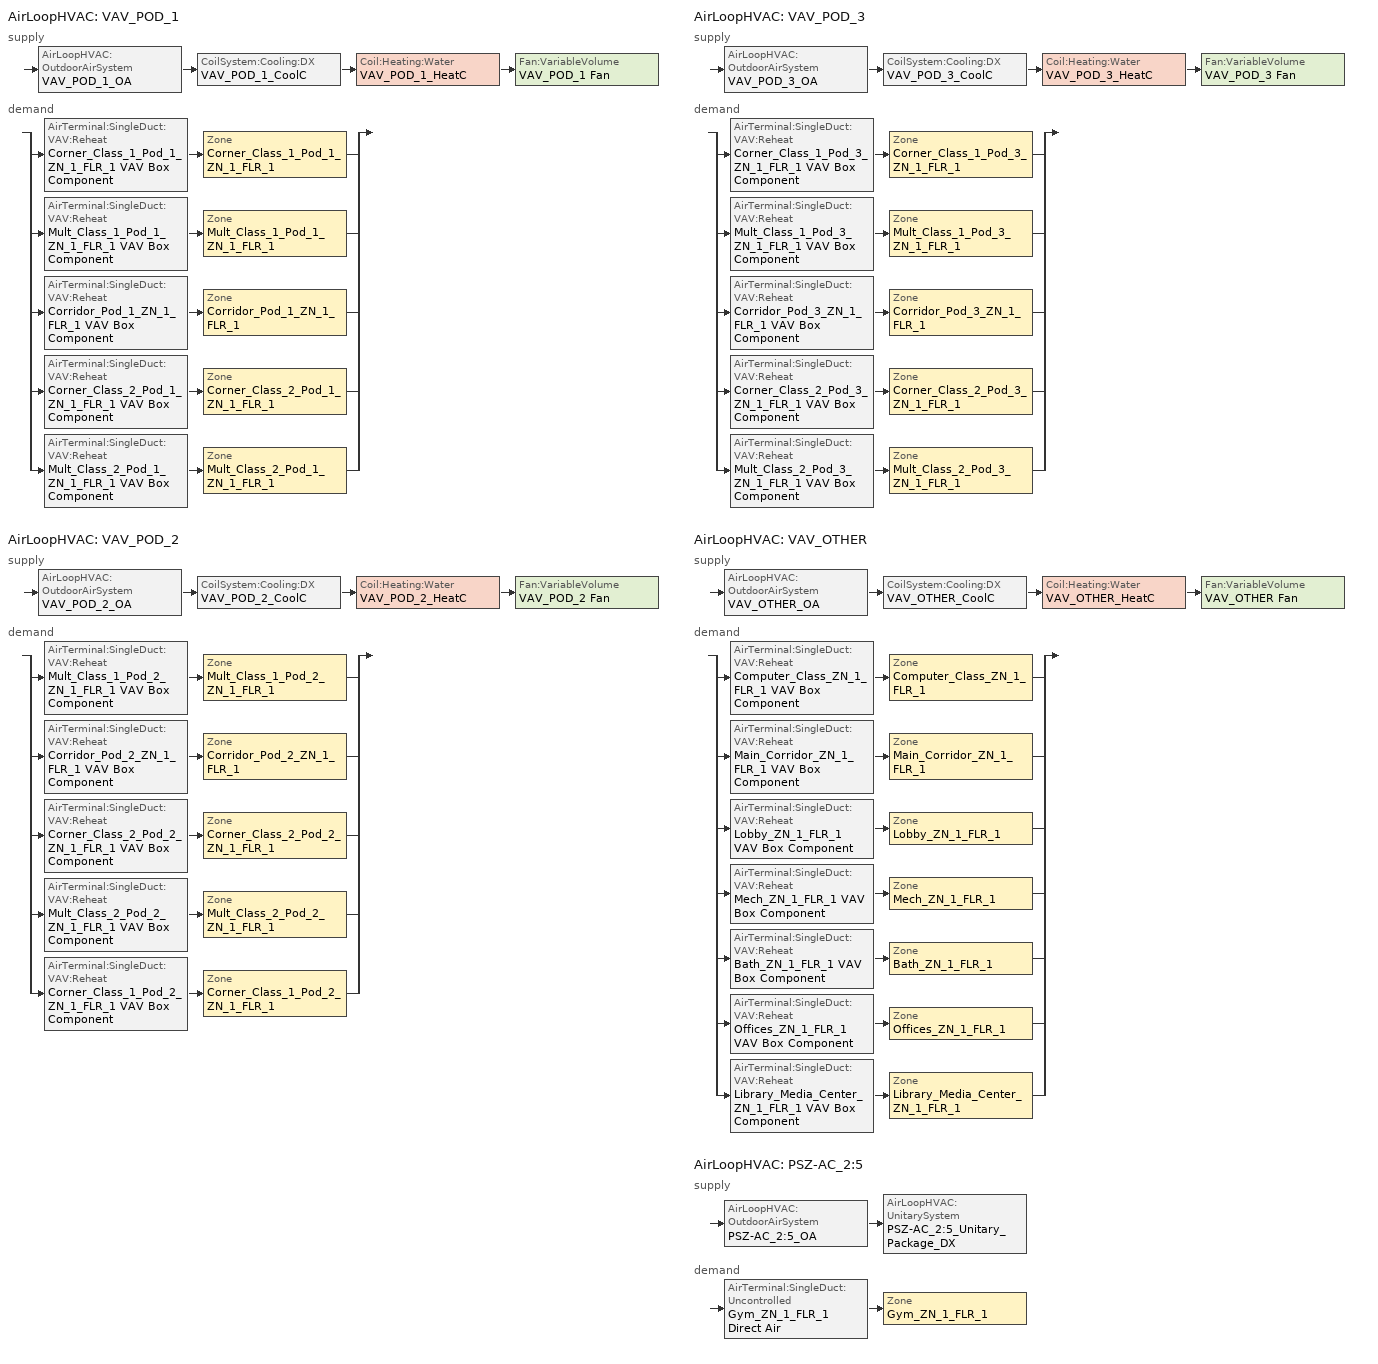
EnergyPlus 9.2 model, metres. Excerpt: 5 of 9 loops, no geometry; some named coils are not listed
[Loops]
AirLoopHVAC 'VAV_POD_1'
 supply: AirLoopHVAC:OutdoorAirSystem 'VAV_POD_1_OA' > CoilSystem:Cooling:DX 'VAV_POD_1_CoolC' > Coil:Heating:Water 'VAV_POD_1_HeatC' > Fan:VariableVolume 'VAV_POD_1 Fan'
 demand: split
  | AirTerminal:SingleDuct:VAV:Reheat 'Corner_Class_1_Pod_1_ZN_1_FLR_1 VAV Box Component' > Zone 'Corner_Class_1_Pod_1_ZN_1_FLR_1'
  | AirTerminal:SingleDuct:VAV:Reheat 'Mult_Class_1_Pod_1_ZN_1_FLR_1 VAV Box Component' > Zone 'Mult_Class_1_Pod_1_ZN_1_FLR_1'
  | AirTerminal:SingleDuct:VAV:Reheat 'Corridor_Pod_1_ZN_1_FLR_1 VAV Box Component' > Zone 'Corridor_Pod_1_ZN_1_FLR_1'
  | AirTerminal:SingleDuct:VAV:Reheat 'Corner_Class_2_Pod_1_ZN_1_FLR_1 VAV Box Component' > Zone 'Corner_Class_2_Pod_1_ZN_1_FLR_1'
  | AirTerminal:SingleDuct:VAV:Reheat 'Mult_Class_2_Pod_1_ZN_1_FLR_1 VAV Box Component' > Zone 'Mult_Class_2_Pod_1_ZN_1_FLR_1'
AirLoopHVAC 'VAV_POD_2'
 supply: AirLoopHVAC:OutdoorAirSystem 'VAV_POD_2_OA' > CoilSystem:Cooling:DX 'VAV_POD_2_CoolC' > Coil:Heating:Water 'VAV_POD_2_HeatC' > Fan:VariableVolume 'VAV_POD_2 Fan'
 demand: split
  | AirTerminal:SingleDuct:VAV:Reheat 'Mult_Class_1_Pod_2_ZN_1_FLR_1 VAV Box Component' > Zone 'Mult_Class_1_Pod_2_ZN_1_FLR_1'
  | AirTerminal:SingleDuct:VAV:Reheat 'Corridor_Pod_2_ZN_1_FLR_1 VAV Box Component' > Zone 'Corridor_Pod_2_ZN_1_FLR_1'
  | AirTerminal:SingleDuct:VAV:Reheat 'Corner_Class_2_Pod_2_ZN_1_FLR_1 VAV Box Component' > Zone 'Corner_Class_2_Pod_2_ZN_1_FLR_1'
  | AirTerminal:SingleDuct:VAV:Reheat 'Mult_Class_2_Pod_2_ZN_1_FLR_1 VAV Box Component' > Zone 'Mult_Class_2_Pod_2_ZN_1_FLR_1'
  | AirTerminal:SingleDuct:VAV:Reheat 'Corner_Class_1_Pod_2_ZN_1_FLR_1 VAV Box Component' > Zone 'Corner_Class_1_Pod_2_ZN_1_FLR_1'
AirLoopHVAC 'VAV_POD_3'
 supply: AirLoopHVAC:OutdoorAirSystem 'VAV_POD_3_OA' > CoilSystem:Cooling:DX 'VAV_POD_3_CoolC' > Coil:Heating:Water 'VAV_POD_3_HeatC' > Fan:VariableVolume 'VAV_POD_3 Fan'
 demand: split
  | AirTerminal:SingleDuct:VAV:Reheat 'Corner_Class_1_Pod_3_ZN_1_FLR_1 VAV Box Component' > Zone 'Corner_Class_1_Pod_3_ZN_1_FLR_1'
  | AirTerminal:SingleDuct:VAV:Reheat 'Mult_Class_1_Pod_3_ZN_1_FLR_1 VAV Box Component' > Zone 'Mult_Class_1_Pod_3_ZN_1_FLR_1'
  | AirTerminal:SingleDuct:VAV:Reheat 'Corridor_Pod_3_ZN_1_FLR_1 VAV Box Component' > Zone 'Corridor_Pod_3_ZN_1_FLR_1'
  | AirTerminal:SingleDuct:VAV:Reheat 'Corner_Class_2_Pod_3_ZN_1_FLR_1 VAV Box Component' > Zone 'Corner_Class_2_Pod_3_ZN_1_FLR_1'
  | AirTerminal:SingleDuct:VAV:Reheat 'Mult_Class_2_Pod_3_ZN_1_FLR_1 VAV Box Component' > Zone 'Mult_Class_2_Pod_3_ZN_1_FLR_1'
AirLoopHVAC 'VAV_OTHER'
 supply: AirLoopHVAC:OutdoorAirSystem 'VAV_OTHER_OA' > CoilSystem:Cooling:DX 'VAV_OTHER_CoolC' > Coil:Heating:Water 'VAV_OTHER_HeatC' > Fan:VariableVolume 'VAV_OTHER Fan'
 demand: split
  | AirTerminal:SingleDuct:VAV:Reheat 'Computer_Class_ZN_1_FLR_1 VAV Box Component' > Zone 'Computer_Class_ZN_1_FLR_1'
  | AirTerminal:SingleDuct:VAV:Reheat 'Main_Corridor_ZN_1_FLR_1 VAV Box Component' > Zone 'Main_Corridor_ZN_1_FLR_1'
  | AirTerminal:SingleDuct:VAV:Reheat 'Lobby_ZN_1_FLR_1 VAV Box Component' > Zone 'Lobby_ZN_1_FLR_1'
  | AirTerminal:SingleDuct:VAV:Reheat 'Mech_ZN_1_FLR_1 VAV Box Component' > Zone 'Mech_ZN_1_FLR_1'
  | AirTerminal:SingleDuct:VAV:Reheat 'Bath_ZN_1_FLR_1 VAV Box Component' > Zone 'Bath_ZN_1_FLR_1'
  | AirTerminal:SingleDuct:VAV:Reheat 'Offices_ZN_1_FLR_1 VAV Box Component' > Zone 'Offices_ZN_1_FLR_1'
  | AirTerminal:SingleDuct:VAV:Reheat 'Library_Media_Center_ZN_1_FLR_1 VAV Box Component' > Zone 'Library_Media_Center_ZN_1_FLR_1'
AirLoopHVAC 'PSZ-AC_2:5'
 supply: AirLoopHVAC:OutdoorAirSystem 'PSZ-AC_2:5_OA' > AirLoopHVAC:UnitarySystem 'PSZ-AC_2:5_Unitary_Package_DX'
 demand: AirTerminal:SingleDuct:Uncontrolled 'Gym_ZN_1_FLR_1 Direct Air' > Zone 'Gym_ZN_1_FLR_1'
[EnergyManagementSystem:Sensor]
Name | Output:Variable or Output:Meter Index Key | Output:Variable or Output:Meter
DL_GYM_Sensor1 | Gym_ZN_1_FLR_1_DaylCtrl | Daylighting Reference Point 1 Illuminance
DL_GYM_Sensor2 | Gym_ZN_1_FLR_1_DaylCtrl | Daylighting Reference Point 2 Illuminance
GYM_LIGHT_SCH | BLDG_LIGHT_GYM_SCH | Schedule Value
Facility_Int_LTG |  | InteriorLights:Electricity
OAT_F |  | Site Outdoor Air Drybulb Temperature
[EnergyManagementSystem:Actuator]
Name | Actuated Component Unique | Actuated Component Type | Actuated Component Control Type
Gym_ZN_1_FLR_1_LTG | Gym_ZN_1_FLR_1_LIGHTS | Lights | Electric Power Level
BoilerCurve | HEATSYS1 BOILER EFFICIENCY CURVE | Curve | Curve Result
[EnergyManagementSystem:InternalVariable]
Gym_ZN_1_FLR_1_LTG_Design_PWR: Internal Data Index Key=Gym_ZN_1_FLR_1_Lights; Internal Data Type=Lighting Power Design Level
[EnergyManagementSystem:Program]
Daylighting_CTRL_GYM_Prog: IF DL_GYM_Sensor1 > 500 && DL_GYM_Sensor2 > 500; SET Gym_ZN_1_FLR_1_LTG = 0.35*Gym_ZN_1_FLR_1_LTG_Design_PWR*GYM_LIGHT_SCH; ELSEIF DL_GYM_Sensor1 > 500; SET Gym_ZN_1_FLR_1_LTG = 0.70*Gym_ZN_1_FLR_1_LTG_Design_PWR*GYM_LIGHT_SCH; ELSE; SET Gym_ZN_1_FLR_1_LTG = Null; ENDIF
Transformer_Load_Prog: SET Wired_LTG = Facility_Int_LTG*0.0119
[Sizing:Zone] Zone Cooling Design Supply Air Temperature Input Method=SupplyAirTemperature; Zone Cooling Design Supply Air Temperature {C}=12.8; Zone Heating Design Supply Air Temperature Input Method=SupplyAirTemperature; Zone Heating Design Supply Air Temperature {C}=40; Zone Cooling Design Supply Air Humidity Ratio {kgWater/kgDryAir}=0.0085; Zone Heating Design Supply Air Humidity Ratio {kgWater/kgDryAir}=0.008; Cooling Design Air Flow Rate {m3/s}=0; Cooling Minimum Air Flow Fraction=0; Heating Design Air Flow Method=DesignDay; Heating Design Air Flow Rate {m3/s}=0
Name | Design Specification Outdoor Air Object | Cooling Design Air Flow Method | Cooling Minimum Air Flow {m3/s} | Design Specification Zone Air Distribution Object
Corner_Class_1_Pod_1_ZN_1_FLR_1 | SZ DSOA Corner_Class_1_Pod_1_ZN_1_FLR_1 | DesignDay | 0 | VAV_Zone_AirDistribution
Mult_Class_1_Pod_1_ZN_1_FLR_1 | SZ DSOA Mult_Class_1_Pod_1_ZN_1_FLR_1 | DesignDay | 0 | VAV_Zone_AirDistribution
Corridor_Pod_1_ZN_1_FLR_1 | SZ DSOA Corridor_Pod_1_ZN_1_FLR_1 | DesignDay | 0 | VAV_Zone_AirDistribution
Corner_Class_2_Pod_1_ZN_1_FLR_1 | SZ DSOA Corner_Class_2_Pod_1_ZN_1_FLR_1 | DesignDay | 0 | VAV_Zone_AirDistribution
Mult_Class_2_Pod_1_ZN_1_FLR_1 | SZ DSOA Mult_Class_2_Pod_1_ZN_1_FLR_1 | DesignDay | 0 | VAV_Zone_AirDistribution
Corner_Class_1_Pod_2_ZN_1_FLR_1 | SZ DSOA Corner_Class_1_Pod_2_ZN_1_FLR_1 | DesignDay | 0 | VAV_Zone_AirDistribution
Mult_Class_1_Pod_2_ZN_1_FLR_1 | SZ DSOA Mult_Class_1_Pod_2_ZN_1_FLR_1 | DesignDay | 0 | VAV_Zone_AirDistribution
Corridor_Pod_2_ZN_1_FLR_1 | SZ DSOA Corridor_Pod_2_ZN_1_FLR_1 | DesignDay | 0 | VAV_Zone_AirDistribution
Corner_Class_2_Pod_2_ZN_1_FLR_1 | SZ DSOA Corner_Class_2_Pod_2_ZN_1_FLR_1 | DesignDay | 0 | VAV_Zone_AirDistribution
Mult_Class_2_Pod_2_ZN_1_FLR_1 | SZ DSOA Mult_Class_2_Pod_2_ZN_1_FLR_1 | DesignDay | 0 | VAV_Zone_AirDistribution
Corner_Class_1_Pod_3_ZN_1_FLR_1 | SZ DSOA Corner_Class_1_Pod_3_ZN_1_FLR_1 | DesignDay | 0 | VAV_Zone_AirDistribution
Mult_Class_1_Pod_3_ZN_1_FLR_1 | SZ DSOA Mult_Class_1_Pod_3_ZN_1_FLR_1 | DesignDay | 0 | VAV_Zone_AirDistribution
Corridor_Pod_3_ZN_1_FLR_1 | SZ DSOA Corridor_Pod_3_ZN_1_FLR_1 | DesignDay | 0 | VAV_Zone_AirDistribution
Corner_Class_2_Pod_3_ZN_1_FLR_1 | SZ DSOA Corner_Class_2_Pod_3_ZN_1_FLR_1 | DesignDay | 0 | VAV_Zone_AirDistribution
Mult_Class_2_Pod_3_ZN_1_FLR_1 | SZ DSOA Mult_Class_2_Pod_3_ZN_1_FLR_1 | DesignDay | 0 | VAV_Zone_AirDistribution
Computer_Class_ZN_1_FLR_1 | SZ DSOA Computer_Class_ZN_1_FLR_1 | DesignDay | 0 | VAV_Zone_AirDistribution
Main_Corridor_ZN_1_FLR_1 | SZ DSOA Main_Corridor_ZN_1_FLR_1 | DesignDay | 0 | VAV_Zone_AirDistribution
Lobby_ZN_1_FLR_1 | SZ DSOA Lobby_ZN_1_FLR_1 | DesignDay | 0 | VAV_Zone_AirDistribution
Mech_ZN_1_FLR_1 | SZ DSOA Mech_ZN_1_FLR_1 | DesignDay | 0 | VAV_Zone_AirDistribution
Bath_ZN_1_FLR_1 | SZ DSOA Bath_ZN_1_FLR_1 | DesignDayWithLimit | 0.283168 | VAV_Zone_AirDistribution
Offices_ZN_1_FLR_1 | SZ DSOA Offices_ZN_1_FLR_1 | DesignDay | 0 | VAV_Zone_AirDistribution
Gym_ZN_1_FLR_1 | SZ DSOA Gym_ZN_1_FLR_1 | DesignDay | 0
Library_Media_Center_ZN_1_FLR_1 | SZ DSOA Library_Media_Center_ZN_1_FLR_1 | DesignDay | 0 | VAV_Zone_AirDistribution
[DesignSpecification:OutdoorAir]
Name | Outdoor Air Method | Outdoor Air Flow per Zone Floor Area {m3/s-m2} | Outdoor Air Flow per Person {m3/s-person}
SZ DSOA Corner_Class_1_Pod_1_ZN_1_FLR_1; SZ DSOA Mult_Class_1_Pod_1_ZN_1_FLR_1; SZ DSOA Corner_Class_2_Pod_1_ZN_1_FLR_1; SZ DSOA Mult_Class_2_Pod_1_ZN_1_FLR_1; SZ DSOA Corner_Class_1_Pod_2_ZN_1_FLR_1; SZ DSOA Mult_Class_1_Pod_2_ZN_1_FLR_1; SZ DSOA Corner_Class_2_Pod_2_ZN_1_FLR_1; SZ DSOA Mult_Class_2_Pod_2_ZN_1_FLR_1; SZ DSOA Corner_Class_1_Pod_3_ZN_1_FLR_1; SZ DSOA Mult_Class_1_Pod_3_ZN_1_FLR_1; SZ DSOA Corner_Class_2_Pod_3_ZN_1_FLR_1; SZ DSOA Mult_Class_2_Pod_3_ZN_1_FLR_1; SZ DSOA Computer_Class_ZN_1_FLR_1 | Flow/Area | 0.00187948
SZ DSOA Corridor_Pod_1_ZN_1_FLR_1; SZ DSOA Corridor_Pod_2_ZN_1_FLR_1; SZ DSOA Corridor_Pod_3_ZN_1_FLR_1; SZ DSOA Main_Corridor_ZN_1_FLR_1; SZ DSOA Lobby_ZN_1_FLR_1 | Flow/Area | 0.000304781
SZ DSOA Mech_ZN_1_FLR_1 | Flow/Area | 0
SZ DSOA Bath_ZN_1_FLR_1 | Flow/zone
SZ DSOA Offices_ZN_1_FLR_1 | Flow/Area | 0.000431773
SZ DSOA Gym_ZN_1_FLR_1 | Flow/Area | 0.00152391
SZ DSOA Library_Media_Center_ZN_1_FLR_1 | Flow/Area | 0.000863546
Classroom_OA_Design_Spec | Sum | 0.00060972 | 0.00472
Corridor_OA_Design_Spec; CM DSOA Main_Corridor_ZN_1_FLR_1; CM DSOA Lobby_ZN_1_FLR_1 | Sum | 0.000304781 | 1e-08
CM DSOA Computer_Class_ZN_1_FLR_1 | Sum | 0.00187948 | 1e-08
CM DSOA Mech_ZN_1_FLR_1 | Sum | 0 | 1e-08
CM DSOA Bath_ZN_1_FLR_1 | Sum |  | 1e-08
CM DSOA Offices_ZN_1_FLR_1 | Sum | 0.000431773 | 1e-08
CM DSOA Library_Media_Center_ZN_1_FLR_1 | Sum | 0.000863546 | 1e-08
[Fan:ZoneExhaust]
Name | Availability Schedule | Fan Total Efficiency | Pressure Rise {Pa} | Maximum Flow Rate {m3/s} | Balanced Exhaust Fraction Schedule
Bath_ZN_1_FLR_1 Exhaust Fan | Hours_of_operation | 0.16 | 125 | 0.283168 | Bath_ZN_1_FLR_1 Exhaust Fan Balanced Exhaust Fraction Schedule
Gym_ZN_1_FLR_1 Dummy Exhaust Fan | Kitchen_Exhaust_SCH | 1 | 0 | 0
Library_Media_Center_ZN_1_FLR_1 Dummy Exhaust Fan | Hours_of_operation | 1 | 0 | 0
[DesignSpecification:ZoneAirDistribution] Zone Air Distribution Effectiveness in Cooling Mode=1; Zone Air Distribution Effectiveness in Heating Mode=1
Name | Minimum Zone Ventilation Efficiency
VAV_Zone_AirDistribution | 0
Pod_Zones_Air_Distribution; CM DSZAD Computer_Class_ZN_1_FLR_1; CM DSZAD Main_Corridor_ZN_1_FLR_1; CM DSZAD Lobby_ZN_1_FLR_1; CM DSZAD Mech_ZN_1_FLR_1; CM DSZAD Bath_ZN_1_FLR_1; CM DSZAD Offices_ZN_1_FLR_1; CM DSZAD Library_Media_Center_ZN_1_FLR_1
[Sizing:System] Type of Load to Size On=Sensible; Preheat Design Temperature {C}=7; Preheat Design Humidity Ratio {kgWater/kgDryAir}=0.008; Precool Design Temperature {C}=12.8; Precool Design Humidity Ratio {kgWater/kgDryAir}=0.008; Central Cooling Design Supply Air Temperature {C}=12.8; Type of Zone Sum to Use=Coincident; 100% Outdoor Air in Cooling=No; 100% Outdoor Air in Heating=No; Central Cooling Design Supply Air Humidity Ratio {kgWater/kgDryAir}=0.0085; Central Heating Design Supply Air Humidity Ratio {kgWater/kgDryAir}=0.008; Cooling Supply Air Flow Rate Method=DesignDay; Cooling Supply Air Flow Rate {m3/s}=0; Heating Supply Air Flow Rate Method=DesignDay; Heating Supply Air Flow Rate {m3/s}=0; System Outdoor Air Method=ZoneSum
Name | Design Outdoor Air Flow Rate {m3/s} | Central Heating Maximum System Air Flow Ratio | Central Heating Design Supply Air Temperature {C} | Zone Maximum Outdoor Air Fraction | Cooling Design Capacity Method | Cooling Design Capacity {W} | Heating Design Capacity Method | Heating Design Capacity {W} | Central Cooling Capacity Control Method
VAV_POD_1 | 3.25867 | 0.3 | 12.8
VAV_POD_2 | 3.21077 | 0.3 | 12.8
VAV_POD_3 | 2.89258 | 0.3 | 12.8
VAV_OTHER | 4.18499 | 0.3 | 12.8
PSZ-AC_2:5 | AUTOSIZE | 1 | 40 | 1 | CoolingDesignCapacity | autosize | HeatingDesignCapacity | autosize | OnOff
[ZoneControl:Thermostat] Control Type Schedule=Dual Zone Control Type Sched
Name | Zone or ZoneList | Control 1
Corner_Class_1_Pod_1_ZN_1_FLR_1 Thermostat | Corner_Class_1_Pod_1_ZN_1_FLR_1 | Corner_Class_1_Pod_1_ZN_1_FLR_1 DualSPSched
Mult_Class_1_Pod_1_ZN_1_FLR_1 Thermostat | Mult_Class_1_Pod_1_ZN_1_FLR_1 | Mult_Class_1_Pod_1_ZN_1_FLR_1 DualSPSched
Corridor_Pod_1_ZN_1_FLR_1 Thermostat | Corridor_Pod_1_ZN_1_FLR_1 | Corridor_Pod_1_ZN_1_FLR_1 DualSPSched
Corner_Class_2_Pod_1_ZN_1_FLR_1 Thermostat | Corner_Class_2_Pod_1_ZN_1_FLR_1 | Corner_Class_2_Pod_1_ZN_1_FLR_1 DualSPSched
Mult_Class_2_Pod_1_ZN_1_FLR_1 Thermostat | Mult_Class_2_Pod_1_ZN_1_FLR_1 | Mult_Class_2_Pod_1_ZN_1_FLR_1 DualSPSched
Corner_Class_1_Pod_2_ZN_1_FLR_1 Thermostat | Corner_Class_1_Pod_2_ZN_1_FLR_1 | Corner_Class_1_Pod_2_ZN_1_FLR_1 DualSPSched
Mult_Class_1_Pod_2_ZN_1_FLR_1 Thermostat | Mult_Class_1_Pod_2_ZN_1_FLR_1 | Mult_Class_1_Pod_2_ZN_1_FLR_1 DualSPSched
Corridor_Pod_2_ZN_1_FLR_1 Thermostat | Corridor_Pod_2_ZN_1_FLR_1 | Corridor_Pod_2_ZN_1_FLR_1 DualSPSched
Corner_Class_2_Pod_2_ZN_1_FLR_1 Thermostat | Corner_Class_2_Pod_2_ZN_1_FLR_1 | Corner_Class_2_Pod_2_ZN_1_FLR_1 DualSPSched
Mult_Class_2_Pod_2_ZN_1_FLR_1 Thermostat | Mult_Class_2_Pod_2_ZN_1_FLR_1 | Mult_Class_2_Pod_2_ZN_1_FLR_1 DualSPSched
Corner_Class_1_Pod_3_ZN_1_FLR_1 Thermostat | Corner_Class_1_Pod_3_ZN_1_FLR_1 | Corner_Class_1_Pod_3_ZN_1_FLR_1 DualSPSched
Mult_Class_1_Pod_3_ZN_1_FLR_1 Thermostat | Mult_Class_1_Pod_3_ZN_1_FLR_1 | Mult_Class_1_Pod_3_ZN_1_FLR_1 DualSPSched
Corridor_Pod_3_ZN_1_FLR_1 Thermostat | Corridor_Pod_3_ZN_1_FLR_1 | Corridor_Pod_3_ZN_1_FLR_1 DualSPSched
Corner_Class_2_Pod_3_ZN_1_FLR_1 Thermostat | Corner_Class_2_Pod_3_ZN_1_FLR_1 | Corner_Class_2_Pod_3_ZN_1_FLR_1 DualSPSched
Mult_Class_2_Pod_3_ZN_1_FLR_1 Thermostat | Mult_Class_2_Pod_3_ZN_1_FLR_1 | Mult_Class_2_Pod_3_ZN_1_FLR_1 DualSPSched
Computer_Class_ZN_1_FLR_1 Thermostat | Computer_Class_ZN_1_FLR_1 | Computer_Class_ZN_1_FLR_1 DualSPSched
Main_Corridor_ZN_1_FLR_1 Thermostat | Main_Corridor_ZN_1_FLR_1 | Main_Corridor_ZN_1_FLR_1 DualSPSched
Lobby_ZN_1_FLR_1 Thermostat | Lobby_ZN_1_FLR_1 | Lobby_ZN_1_FLR_1 DualSPSched
Mech_ZN_1_FLR_1 Thermostat | Mech_ZN_1_FLR_1 | Mech_ZN_1_FLR_1 DualSPSched
Bath_ZN_1_FLR_1 Thermostat | Bath_ZN_1_FLR_1 | Bath_ZN_1_FLR_1 DualSPSched
Offices_ZN_1_FLR_1 Thermostat | Offices_ZN_1_FLR_1 | Offices_ZN_1_FLR_1 DualSPSched
Gym_ZN_1_FLR_1 Thermostat | Gym_ZN_1_FLR_1 | Gym_ZN_1_FLR_1 DualSPSched
Library_Media_Center_ZN_1_FLR_1 Thermostat | Library_Media_Center_ZN_1_FLR_1 | Library_Media_Center_ZN_1_FLR_1 DualSPSched
[ThermostatSetpoint:DualSetpoint]
Name | Heating Setpoint Temperature Schedule | Cooling Setpoint Temperature Schedule
Corner_Class_1_Pod_1_ZN_1_FLR_1 DualSPSched; Mult_Class_1_Pod_1_ZN_1_FLR_1 DualSPSched; Corridor_Pod_1_ZN_1_FLR_1 DualSPSched; Corner_Class_2_Pod_1_ZN_1_FLR_1 DualSPSched; Mult_Class_2_Pod_1_ZN_1_FLR_1 DualSPSched; Corner_Class_1_Pod_2_ZN_1_FLR_1 DualSPSched; Mult_Class_1_Pod_2_ZN_1_FLR_1 DualSPSched; Corridor_Pod_2_ZN_1_FLR_1 DualSPSched; Corner_Class_2_Pod_2_ZN_1_FLR_1 DualSPSched; Mult_Class_2_Pod_2_ZN_1_FLR_1 DualSPSched; Corner_Class_1_Pod_3_ZN_1_FLR_1 DualSPSched; Mult_Class_1_Pod_3_ZN_1_FLR_1 DualSPSched; Corridor_Pod_3_ZN_1_FLR_1 DualSPSched; Corner_Class_2_Pod_3_ZN_1_FLR_1 DualSPSched; Mult_Class_2_Pod_3_ZN_1_FLR_1 DualSPSched; Computer_Class_ZN_1_FLR_1 DualSPSched; Main_Corridor_ZN_1_FLR_1 DualSPSched; Lobby_ZN_1_FLR_1 DualSPSched; Offices_ZN_1_FLR_1 DualSPSched; Gym_ZN_1_FLR_1 DualSPSched; Library_Media_Center_ZN_1_FLR_1 DualSPSched | HTGSETP_SCH_YES_OPTIMUM | CLGSETP_SCH_YES_OPTIMUM
Mech_ZN_1_FLR_1 DualSPSched; Bath_ZN_1_FLR_1 DualSPSched | HTGSETP_SCH_Setback | CLGSETP_SCH_setup
[AirTerminal:SingleDuct:Uncontrolled]
Gym_ZN_1_FLR_1 Direct Air: Availability Schedule=ALWAYS_ON; Maximum Air Flow Rate {m3/s}=AUTOSIZE
[AirTerminal:SingleDuct:VAV:Reheat] Availability Schedule=ALWAYS_ON; Maximum Air Flow Rate {m3/s}=AUTOSIZE; Zone Minimum Air Flow Input Method=Constant; Maximum Hot Water or Steam Flow Rate {m3/s}=AUTOSIZE; Minimum Hot Water or Steam Flow Rate {m3/s}=0; Convergence Tolerance=0.001; Damper Heating Action=reversewithlimits; Maximum Flow Fraction During Reheat=0.5; Maximum Reheat Air Temperature {C}=40
Name | Constant Minimum Air Flow Fraction | Reheat Coil
Corner_Class_1_Pod_1_ZN_1_FLR_1 VAV Box Component | 0.991 | Corner_Class_1_Pod_1_ZN_1_FLR_1 VAV Box Reheat Coil
Mult_Class_1_Pod_1_ZN_1_FLR_1 VAV Box Component | 0.991 | Mult_Class_1_Pod_1_ZN_1_FLR_1 VAV Box Reheat Coil
Corridor_Pod_1_ZN_1_FLR_1 VAV Box Component | 0.991 | Corridor_Pod_1_ZN_1_FLR_1 VAV Box Reheat Coil
Corner_Class_2_Pod_1_ZN_1_FLR_1 VAV Box Component | 0.991 | Corner_Class_2_Pod_1_ZN_1_FLR_1 VAV Box Reheat Coil
Mult_Class_2_Pod_1_ZN_1_FLR_1 VAV Box Component | 0.991 | Mult_Class_2_Pod_1_ZN_1_FLR_1 VAV Box Reheat Coil
Corner_Class_1_Pod_2_ZN_1_FLR_1 VAV Box Component | 0.991 | Corner_Class_1_Pod_2_ZN_1_FLR_1 VAV Box Reheat Coil
Mult_Class_1_Pod_2_ZN_1_FLR_1 VAV Box Component | 0.991 | Mult_Class_1_Pod_2_ZN_1_FLR_1 VAV Box Reheat Coil
Corridor_Pod_2_ZN_1_FLR_1 VAV Box Component | 0.991 | Corridor_Pod_2_ZN_1_FLR_1 VAV Box Reheat Coil
Corner_Class_2_Pod_2_ZN_1_FLR_1 VAV Box Component | 0.991 | Corner_Class_2_Pod_2_ZN_1_FLR_1 VAV Box Reheat Coil
Mult_Class_2_Pod_2_ZN_1_FLR_1 VAV Box Component | 0.991 | Mult_Class_2_Pod_2_ZN_1_FLR_1 VAV Box Reheat Coil
Corner_Class_1_Pod_3_ZN_1_FLR_1 VAV Box Component | 0.992 | Corner_Class_1_Pod_3_ZN_1_FLR_1 VAV Box Reheat Coil
Mult_Class_1_Pod_3_ZN_1_FLR_1 VAV Box Component | 0.992 | Mult_Class_1_Pod_3_ZN_1_FLR_1 VAV Box Reheat Coil
Corridor_Pod_3_ZN_1_FLR_1 VAV Box Component | 0.992 | Corridor_Pod_3_ZN_1_FLR_1 VAV Box Reheat Coil
Corner_Class_2_Pod_3_ZN_1_FLR_1 VAV Box Component | 0.992 | Corner_Class_2_Pod_3_ZN_1_FLR_1 VAV Box Reheat Coil
Mult_Class_2_Pod_3_ZN_1_FLR_1 VAV Box Component | 0.992 | Mult_Class_2_Pod_3_ZN_1_FLR_1 VAV Box Reheat Coil
Computer_Class_ZN_1_FLR_1 VAV Box Component | 0.99 | Computer_Class_ZN_1_FLR_1 VAV Box Reheat Coil
Main_Corridor_ZN_1_FLR_1 VAV Box Component | 0.99 | Main_Corridor_ZN_1_FLR_1 VAV Box Reheat Coil
Lobby_ZN_1_FLR_1 VAV Box Component | 0.99 | Lobby_ZN_1_FLR_1 VAV Box Reheat Coil
Mech_ZN_1_FLR_1 VAV Box Component | 0.99 | Mech_ZN_1_FLR_1 VAV Box Reheat Coil
Bath_ZN_1_FLR_1 VAV Box Component | 0.99 | Bath_ZN_1_FLR_1 VAV Box Reheat Coil
Offices_ZN_1_FLR_1 VAV Box Component | 0.99 | Offices_ZN_1_FLR_1 VAV Box Reheat Coil
Library_Media_Center_ZN_1_FLR_1 VAV Box Component | 0.99 | Library_Media_Center_ZN_1_FLR_1 VAV Box Reheat Coil
[Zone equipment]
Corner_Class_1_Pod_1_ZN_1_FLR_1: Corner_Class_1_Pod_1_ZN_1_FLR_1 VAV Box Component
Mult_Class_1_Pod_1_ZN_1_FLR_1: Mult_Class_1_Pod_1_ZN_1_FLR_1 VAV Box Component
Corridor_Pod_1_ZN_1_FLR_1: Corridor_Pod_1_ZN_1_FLR_1 VAV Box Component
Corner_Class_2_Pod_1_ZN_1_FLR_1: Corner_Class_2_Pod_1_ZN_1_FLR_1 VAV Box Component
Mult_Class_2_Pod_1_ZN_1_FLR_1: Mult_Class_2_Pod_1_ZN_1_FLR_1 VAV Box Component
Corner_Class_1_Pod_2_ZN_1_FLR_1: Corner_Class_1_Pod_2_ZN_1_FLR_1 VAV Box Component
Mult_Class_1_Pod_2_ZN_1_FLR_1: Mult_Class_1_Pod_2_ZN_1_FLR_1 VAV Box Component
Corridor_Pod_2_ZN_1_FLR_1: Corridor_Pod_2_ZN_1_FLR_1 VAV Box Component
Corner_Class_2_Pod_2_ZN_1_FLR_1: Corner_Class_2_Pod_2_ZN_1_FLR_1 VAV Box Component
Mult_Class_2_Pod_2_ZN_1_FLR_1: Mult_Class_2_Pod_2_ZN_1_FLR_1 VAV Box Component
Corner_Class_1_Pod_3_ZN_1_FLR_1: Corner_Class_1_Pod_3_ZN_1_FLR_1 VAV Box Component
Mult_Class_1_Pod_3_ZN_1_FLR_1: Mult_Class_1_Pod_3_ZN_1_FLR_1 VAV Box Component
Corridor_Pod_3_ZN_1_FLR_1: Corridor_Pod_3_ZN_1_FLR_1 VAV Box Component
Corner_Class_2_Pod_3_ZN_1_FLR_1: Corner_Class_2_Pod_3_ZN_1_FLR_1 VAV Box Component
Mult_Class_2_Pod_3_ZN_1_FLR_1: Mult_Class_2_Pod_3_ZN_1_FLR_1 VAV Box Component
Computer_Class_ZN_1_FLR_1: Computer_Class_ZN_1_FLR_1 VAV Box Component
Main_Corridor_ZN_1_FLR_1: Main_Corridor_ZN_1_FLR_1 VAV Box Component
Lobby_ZN_1_FLR_1: Lobby_ZN_1_FLR_1 VAV Box Component
Mech_ZN_1_FLR_1: Mech_ZN_1_FLR_1 VAV Box Component
Bath_ZN_1_FLR_1: Bath_ZN_1_FLR_1 Exhaust Fan, Bath_ZN_1_FLR_1 VAV Box Component
Offices_ZN_1_FLR_1: Offices_ZN_1_FLR_1 VAV Box Component
Gym_ZN_1_FLR_1: Gym_ZN_1_FLR_1 Dummy Exhaust Fan, Gym_ZN_1_FLR_1 Direct Air
Library_Media_Center_ZN_1_FLR_1: Library_Media_Center_ZN_1_FLR_1 Dummy Exhaust Fan, Library_Media_Center_ZN_1_FLR_1 VAV Box Component
[Fan:VariableVolume] Availability Schedule=HVACOperationSchd; Pressure Rise {Pa}=1389.42; Maximum Flow Rate {m3/s}=AUTOSIZE; Fan Power Minimum Flow Rate Input Method=Fraction; Fan Power Minimum Flow Fraction=0.25; Motor In Airstream Fraction=1; Fan Power Coefficient 1=0.0408; Fan Power Coefficient 2=0.088; Fan Power Coefficient 3=-0.0729; Fan Power Coefficient 4=0.9437; Fan Power Coefficient 5=0
Name | Fan Total Efficiency | Motor Efficiency
VAV_POD_1 Fan; VAV_POD_2 Fan; VAV_OTHER Fan | 0.6006 | 0.924
VAV_POD_3 Fan | 0.59605 | 0.917
[Fan:SystemModel]
PSZ-AC_2:5_addAQ_Unitary_Package_fan: Availability Schedule=HVACOperationSchd; Design Maximum Air Flow Rate {m3/s}=AUTOSIZE; Speed Control Method=Discrete; Electric Power Minimum Flow Rate Fraction=1; Design Pressure Rise {Pa}=622.5; Motor Efficiency=0.865; Motor In Air Stream Fraction=1; Design Electric Power Consumption {W}=AUTOSIZE; Design Power Sizing Method=TotalEfficiencyAndPressure; Fan Total Efficiency=0.56225; Night Ventilation Mode Pressure Rise {Pa}=622.5; Number of Speeds=1; Speed 1 Flow Fraction=1; Speed 1 Electric Power Fraction=1
[Coil:Cooling:DX:MultiSpeed]
PSZ-AC_2:5_Unitary_Package_CoolCoil: Availability Schedule=ALWAYS_ON; Condenser Type=AirCooled; Apply Part Load Fraction to Speeds Greater than 1=No; Apply Latent Degradation to Speeds Greater than 1=No; Maximum Outdoor Dry-Bulb Temperature for Crankcase Heater Operation {C}=10; Basin Heater Setpoint Temperature {C}=2; Fuel Type=Electricity; Number of Speeds=2; Speed 1 Gross Rated Total Cooling Capacity {W}=28153.91; Speed 1 Gross Rated Sensible Heat Ratio=0.67608; Speed 1 Gross Rated Cooling COP {W/W}=3.79883; Speed 1 Rated Air Flow Rate {m3/s}=1.13376; Speed 1 Rated Evaporator Fan Power Per Volume Flow Rate {W/(m3/s)}=0; Speed 1 Total Cooling Capacity Function of Temperature Curve=PSZ-AC_Unitary_PackagecoolCapFT; Speed 1 Total Cooling Capacity Function of Flow Fraction Curve=PSZ-AC_Unitary_PackagecoolFFF; Speed 1 Energy Input Ratio Function of Temperature Curve=PSZ-AC_Unitary_PackagecoolEIRFT; Speed 1 Energy Input Ratio Function of Flow Fraction Curve=PSZ-AC_Unitary_PackagecoolEIRFFF; Speed 1 Part Load Fraction Correlation Curve=PSZ-AC_Unitary_PackagecoolPLR; Speed 1 Rated Waste Heat Fraction of Power Input=0.2; Speed 1 Evaporative Condenser Effectiveness=0.9; Speed 2 Gross Rated Total Cooling Capacity {W}=28153.91; Speed 2 Gross Rated Sensible Heat Ratio=0.67608; Speed 2 Gross Rated Cooling COP {W/W}=3.79883; Speed 2 Rated Air Flow Rate {m3/s}=1.13376; Speed 2 Rated Evaporator Fan Power Per Volume Flow Rate {W/(m3/s)}=0; Speed 2 Total Cooling Capacity Function of Temperature Curve=PSZ-AC_Unitary_PackagecoolCapFT; Speed 2 Total Cooling Capacity Function of Flow Fraction Curve=PSZ-AC_Unitary_PackagecoolFFF; Speed 2 Energy Input Ratio Function of Temperature Curve=PSZ-AC_Unitary_PackagecoolEIRFT; Speed 2 Energy Input Ratio Function of Flow Fraction Curve=PSZ-AC_Unitary_PackagecoolEIRFFF; Speed 2 Part Load Fraction Correlation Curve=PSZ-AC_Unitary_PackagecoolPLR; Speed 2 Rated Waste Heat Fraction of Power Input=0.2; Speed 2 Evaporative Condenser Effectiveness=0.9
[Coil:Cooling:DX:TwoSpeed] Availability Schedule=ALWAYS_ON; High Speed Gross Rated Total Cooling Capacity {W}=AUTOSIZE; High Speed Rated Sensible Heat Ratio=AUTOSIZE; High Speed Gross Rated Cooling COP {W/W}=3.39929; High Speed Rated Air Flow Rate {m3/s}=AUTOSIZE; Low Speed Gross Rated Total Cooling Capacity {W}=AUTOSIZE; Low Speed Gross Rated Sensible Heat Ratio=AUTOSIZE; Low Speed Gross Rated Cooling COP {W/W}=3.39929; Low Speed Rated Air Flow Rate {m3/s}=AUTOSIZE
Name | Total Cooling Capacity Function of Temperature Curve | Total Cooling Capacity Function of Flow Fraction Curve | Energy Input Ratio Function of Temperature Curve | Energy Input Ratio Function of Flow Fraction Curve | Part Load Fraction Correlation Curve | Low Speed Total Cooling Capacity Function of Temperature Curve | Low Speed Energy Input Ratio Function of Temperature Curve
VAV_POD_1_CoolC DXCoil | VAV_POD_1_CoolCLennoxStandard10Ton_TGA120S2B_CapFT | VAV_POD_1_CoolCLennoxStandard10Ton_TGA120S2B_CapFF | VAV_POD_1_CoolCLennoxStandard10Ton_TGA120S2B_EIRFT | VAV_POD_1_CoolCLennoxStandard10Ton_TGA120S2B_EIRFFF | VAV_POD_1_CoolCLennoxStandard10Ton_TGA120S2B_PLR | VAV_POD_1_CoolCLennoxStandard10Ton_TGA120S2B_CapFT | VAV_POD_1_CoolCLennoxStandard10Ton_TGA120S2B_EIRFT
VAV_POD_2_CoolC DXCoil | VAV_POD_2_CoolCLennoxStandard10Ton_TGA120S2B_CapFT | VAV_POD_2_CoolCLennoxStandard10Ton_TGA120S2B_CapFF | VAV_POD_2_CoolCLennoxStandard10Ton_TGA120S2B_EIRFT | VAV_POD_2_CoolCLennoxStandard10Ton_TGA120S2B_EIRFFF | VAV_POD_2_CoolCLennoxStandard10Ton_TGA120S2B_PLR | VAV_POD_2_CoolCLennoxStandard10Ton_TGA120S2B_CapFT | VAV_POD_2_CoolCLennoxStandard10Ton_TGA120S2B_EIRFT
VAV_POD_3_CoolC DXCoil | VAV_POD_3_CoolCLennoxStandard10Ton_TGA120S2B_CapFT | VAV_POD_3_CoolCLennoxStandard10Ton_TGA120S2B_CapFF | VAV_POD_3_CoolCLennoxStandard10Ton_TGA120S2B_EIRFT | VAV_POD_3_CoolCLennoxStandard10Ton_TGA120S2B_EIRFFF | VAV_POD_3_CoolCLennoxStandard10Ton_TGA120S2B_PLR | VAV_POD_3_CoolCLennoxStandard10Ton_TGA120S2B_CapFT | VAV_POD_3_CoolCLennoxStandard10Ton_TGA120S2B_EIRFT
VAV_OTHER_CoolC DXCoil | VAV_OTHER_CoolCLennoxStandard10Ton_TGA120S2B_CapFT | VAV_OTHER_CoolCLennoxStandard10Ton_TGA120S2B_CapFF | VAV_OTHER_CoolCLennoxStandard10Ton_TGA120S2B_EIRFT | VAV_OTHER_CoolCLennoxStandard10Ton_TGA120S2B_EIRFFF | VAV_OTHER_CoolCLennoxStandard10Ton_TGA120S2B_PLR | VAV_OTHER_CoolCLennoxStandard10Ton_TGA120S2B_CapFT | VAV_OTHER_CoolCLennoxStandard10Ton_TGA120S2B_EIRFT
[Coil:Heating:Water] Availability Schedule=ALWAYS_ON; U-Factor Times Area Value {W/K}=AUTOSIZE; Maximum Water Flow Rate {m3/s}=AUTOSIZE; Performance Input Method=UFactorTimesAreaAndDesignWaterFlowRate; Rated Capacity {W}=AUTOSIZE; Rated Inlet Water Temperature {C}=82.2; Rated Inlet Air Temperature {C}=12.8; Rated Outlet Water Temperature {C}=71.1; Rated Outlet Air Temperature {C}=40
VAV_POD_1_HeatC; VAV_POD_2_HeatC; VAV_POD_3_HeatC; VAV_OTHER_HeatC
[Coil:Heating:Fuel]
PSZ-AC_2:5_Unitary_Package_HeatCoil: Availability Schedule=ALWAYS_ON; Fuel Type=NaturalGas; Burner Efficiency=0.8; Nominal Capacity {W}=AUTOSIZE
[AirLoopHVAC:UnitarySystem]
PSZ-AC_2:5_Unitary_Package_DX: Control Type=Load; Controlling Zone or Thermostat Location=Gym_ZN_1_FLR_1; Dehumidification Control Type=None; Availability Schedule=ALWAYS_ON; Supply Fan=PSZ-AC_2:5_addAQ_Unitary_Package_fan; Fan Placement=BlowThrough; Supply Air Fan Operating Mode Schedule=HVACOperationSchd; Heating Coil=PSZ-AC_2:5_Unitary_Package_HeatCoil; DX Heating Coil Sizing Ratio=1; Cooling Coil=PSZ-AC_2:5_Unitary_Package_CoolCoil; Use DOAS DX Cooling Coil=No; Minimum Supply Air Temperature {C}=2; Latent Load Control=SensibleOnlyLoadControl; Cooling Supply Air Flow Rate Method=SupplyAirFlowRate; Cooling Supply Air Flow Rate {m3/s}=AUTOSIZE; Heating Supply Air Flow Rate Method=SupplyAirFlowRate; Heating Supply Air Flow Rate {m3/s}=AUTOSIZE; No Load Supply Air Flow Rate Method=SupplyAirFlowRate; No Load Supply Air Flow Rate {m3/s}=AUTOSIZE; Maximum Supply Air Temperature {C}=AUTOSIZE; Design Specification Multispeed Object=PSZ-AC_2:5_Unitary_Package_DX_Perf
[UnitarySystemPerformance:Multispeed]
PSZ-AC_2:5_Unitary_Package_DX_Perf: Number of Speeds for Heating=2; Number of Speeds for Cooling=2; Single Mode Operation=No; No Load Supply Air Flow Rate Ratio=1; Heating Speed 1 Supply Air Flow Ratio=1; Cooling Speed 1 Supply Air Flow Ratio=1; Heating Speed 2 Supply Air Flow Ratio=1; Cooling Speed 2 Supply Air Flow Ratio=1
[CoilSystem:Cooling:DX] Availability Schedule=ALWAYS_ON
Name | Cooling Coil
VAV_POD_1_CoolC | VAV_POD_1_CoolC DXCoil
VAV_POD_2_CoolC | VAV_POD_2_CoolC DXCoil
VAV_POD_3_CoolC | VAV_POD_3_CoolC DXCoil
VAV_OTHER_CoolC | VAV_OTHER_CoolC DXCoil
[Controller:WaterCoil] Control Variable=Temperature; Action=Normal; Actuator Variable=Flow; Controller Convergence Tolerance {deltaC}=0.0001; Maximum Actuated Flow {m3/s}=AUTOSIZE; Minimum Actuated Flow {m3/s}=0
VAV_POD_1_HeatC_Controller; VAV_POD_2_HeatC_Controller; VAV_POD_3_HeatC_Controller; VAV_OTHER_HeatC_Controller
[Controller:OutdoorAir] Minimum Outdoor Air Flow Rate {m3/s}=AUTOSIZE; Maximum Outdoor Air Flow Rate {m3/s}=AUTOSIZE; Economizer Control Type=DifferentialEnthalpy; Economizer Control Action Type=ModulateFlow; Lockout Type=LockoutWithHeating; Minimum Limit Type=FixedMinimum; Minimum Outdoor Air Schedule=MinOA_MotorizedDamper_Sched
Name | Heat Recovery Bypass Control Type
VAV_POD_1_OA_Controller; VAV_POD_2_OA_Controller; VAV_POD_3_OA_Controller; VAV_OTHER_OA_Controller | BypassWhenOAFlowGreaterThanMinimum
PSZ-AC_2:5_OA_Controller
[AirLoopHVAC] Design Supply Air Flow Rate {m3/s}=AUTOSIZE
VAV_POD_1; VAV_POD_2; VAV_POD_3; VAV_OTHER; PSZ-AC_2:5
[SetpointManager:OutdoorAirReset] Control Variable=Temperature; Setpoint at Outdoor Low Temperature {C}=15.6; Outdoor Low Temperature {C}=10; Setpoint at Outdoor High Temperature {C}=12.8; Outdoor High Temperature {C}=21.1
Name | Setpoint Node or NodeList
VAV_POD_1 SAT setpoint | VAV_POD_1 Supply Equipment Outlet Node
VAV_POD_2 SAT setpoint | VAV_POD_2 Supply Equipment Outlet Node
VAV_POD_3 SAT setpoint | VAV_POD_3 Supply Equipment Outlet Node
VAV_Other SAT setpoint | VAV_Other Supply Equipment Outlet Node
[SetpointManager:SingleZone:Heating]
SupAirTemp MngrGym_ZN_1_FLR_1 - Htg: Control Variable=Temperature; Minimum Supply Air Temperature {C}=10; Maximum Supply Air Temperature {C}=50; Control Zone=Gym_ZN_1_FLR_1; Setpoint Node or NodeList=PSZ-AC_2:5_Unitary_PackageCoolCoil air inlet
[SetpointManager:SingleZone:Cooling]
SupAirTemp MngrGym_ZN_1_FLR_1 - Clg: Control Variable=Temperature; Minimum Supply Air Temperature {C}=10; Maximum Supply Air Temperature {C}=99; Control Zone=Gym_ZN_1_FLR_1; Setpoint Node or NodeList=PSZ-AC_2:5 Supply Equipment Outlet Node
[SetpointManager:MixedAir] Control Variable=Temperature
Name | Setpoint Node or NodeList
VAV_POD_1_CoolC SAT Manager | VAV_POD_1_CoolC-VAV_POD_1_HeatCNode
VAV_POD_1_HeatC SAT Manager | VAV_POD_1_HeatC-VAV_POD_1 FanNode
VAV_POD_1_OAMixed Air Temp Manager | VAV_POD_1_OA-VAV_POD_1_CoolCNode
VAV_POD_2_CoolC SAT Manager | VAV_POD_2_CoolC-VAV_POD_2_HeatCNode
VAV_POD_2_HeatC SAT Manager | VAV_POD_2_HeatC-VAV_POD_2 FanNode
VAV_POD_2_OAMixed Air Temp Manager | VAV_POD_2_OA-VAV_POD_2_CoolCNode
VAV_POD_3_CoolC SAT Manager | VAV_POD_3_CoolC-VAV_POD_3_HeatCNode
VAV_POD_3_HeatC SAT Manager | VAV_POD_3_HeatC-VAV_POD_3 FanNode
VAV_POD_3_OAMixed Air Temp Manager | VAV_POD_3_OA-VAV_POD_3_CoolCNode
VAV_OTHER_CoolC SAT Manager | VAV_OTHER_CoolC-VAV_OTHER_HeatCNode
VAV_OTHER_HeatC SAT Manager | VAV_OTHER_HeatC-VAV_OTHER FanNode
VAV_OTHER_OAMixed Air Temp Manager | VAV_OTHER_OA-VAV_OTHER_CoolCNode
PSZ-AC_2:5_OAMixed Air Temp Manager | PSZ-AC_2:5_OA-PSZ-AC_2:5_Unitary_PackageNode
[SetpointManager:OutdoorAirPretreat] Control Variable=Temperature; Minimum Setpoint Temperature {C}=-99; Maximum Setpoint Temperature {C}=99; Minimum Setpoint Humidity Ratio {kgWater/kgDryAir}=0.00001; Maximum Setpoint Humidity Ratio {kgWater/kgDryAir}=1
Name | Setpoint Node or NodeList
VAV_Pod_1 Heat Exhchanger Supply Air Temp Manager | VAV_Pod_1 Heat Recovery Outlet Node
VAV_Pod_2 Heat Exhchanger Supply Air Temp Manager | VAV_Pod_2 Heat Recovery Outlet Node
VAV_Pod_3 Heat Exhchanger Supply Air Temp Manager | VAV_Pod_3 Heat Recovery Outlet Node
VAV_OTHER Heat Exhchanger Supply Air Temp Manager | VAV_OTHER Heat Recovery Outlet Node
[HeatExchanger:AirToAir:SensibleAndLatent] Availability Schedule=Always_On; Nominal Supply Air Flow Rate {m3/s}=AUTOSIZE; Sensible Effectiveness at 100% Heating Air Flow=0.7; Latent Effectiveness at 100% Heating Air Flow=0.6; Sensible Effectiveness at 75% Heating Air Flow=0.7; Latent Effectiveness at 75% Heating Air Flow=0.6; Sensible Effectiveness at 100% Cooling Air Flow=0.75; Latent Effectiveness at 100% Cooling Air Flow=0.6; Sensible Effectiveness at 75% Cooling Air Flow=0.75; Latent Effectiveness at 75% Cooling Air Flow=0.6; Supply Air Outlet Temperature Control=Yes; Heat Exchanger Type=Rotary; Frost Control Type=ExhaustOnly; Threshold Temperature {C}=-23.3; Initial Defrost Time Fraction=0.167; Rate of Defrost Time Fraction Increase {1/K}=1.44
Name | Nominal Electric Power {W}
VAV_POD_1 OA Heat Recovery | 2388.12
VAV_Pod_2 OA Heat Recovery | 2353.749
VAV_Pod_3 OA Heat Recovery | 2125.44
VAV_OTHER OA Heat Recovery | 3052.74
[Controller:MechanicalVentilation] Availability Schedule=Always_On
Name | Demand Controlled Ventilation | System Outdoor Air Method | Zone 1 | Design Specification Outdoor Air Object Name 1 | Design Specification Zone Air Distribution Object Name 1 | Zone 2 | Design Specification Outdoor Air Object Name 2 | Design Specification Zone Air Distribution Object Name 2 | Zone 3 | Design Specification Outdoor Air Object Name 3 | Design Specification Zone Air Distribution Object Name 3 | Zone 4 | Design Specification Outdoor Air Object Name 4 | Design Specification Zone Air Distribution Object Name 4 | Zone 5 | Design Specification Outdoor Air Object Name 5 | Design Specification Zone Air Distribution Object Name 5 | Zone 6 | Design Specification Outdoor Air Object Name 6 | Design Specification Zone Air Distribution Object Name 6 | Zone 7 | Design Specification Outdoor Air Object Name 7 | Design Specification Zone Air Distribution Object Name 7
VAV_POD_1_DCV | No | ZoneSum | Corner_Class_1_Pod_1_ZN_1_FLR_1 | Classroom_OA_Design_Spec | Pod_Zones_Air_Distribution | Mult_Class_1_Pod_1_ZN_1_FLR_1 | Classroom_OA_Design_Spec | Pod_Zones_Air_Distribution | Corridor_Pod_1_ZN_1_FLR_1 | Corridor_OA_Design_Spec | Pod_Zones_Air_Distribution | Corner_Class_2_Pod_1_ZN_1_FLR_1 | Classroom_OA_Design_Spec | Pod_Zones_Air_Distribution | Mult_Class_2_Pod_1_ZN_1_FLR_1 | Classroom_OA_Design_Spec | Pod_Zones_Air_Distribution
VAV_POD_2_DCV | No | ZoneSum | Corner_Class_1_Pod_2_ZN_1_FLR_1 | Classroom_OA_Design_Spec | Pod_Zones_Air_Distribution | Mult_Class_1_Pod_2_ZN_1_FLR_1 | Classroom_OA_Design_Spec | Pod_Zones_Air_Distribution | Corridor_Pod_2_ZN_1_FLR_1 | Corridor_OA_Design_Spec | Pod_Zones_Air_Distribution | Corner_Class_2_Pod_2_ZN_1_FLR_1 | Classroom_OA_Design_Spec | Pod_Zones_Air_Distribution | Mult_Class_2_Pod_2_ZN_1_FLR_1 | Classroom_OA_Design_Spec | Pod_Zones_Air_Distribution
VAV_OTHER_DCV | Yes | VentilationRateProcedure | Computer_Class_ZN_1_FLR_1 | CM DSOA Computer_Class_ZN_1_FLR_1 | CM DSZAD Computer_Class_ZN_1_FLR_1 | Main_Corridor_ZN_1_FLR_1 | CM DSOA Main_Corridor_ZN_1_FLR_1 | CM DSZAD Main_Corridor_ZN_1_FLR_1 | Lobby_ZN_1_FLR_1 | CM DSOA Lobby_ZN_1_FLR_1 | CM DSZAD Lobby_ZN_1_FLR_1 | Mech_ZN_1_FLR_1 | CM DSOA Mech_ZN_1_FLR_1 | CM DSZAD Mech_ZN_1_FLR_1 | Bath_ZN_1_FLR_1 | CM DSOA Bath_ZN_1_FLR_1 | CM DSZAD Bath_ZN_1_FLR_1 | Offices_ZN_1_FLR_1 | CM DSOA Offices_ZN_1_FLR_1 | CM DSZAD Offices_ZN_1_FLR_1 | Library_Media_Center_ZN_1_FLR_1 | CM DSOA Library_Media_Center_ZN_1_FLR_1 | CM DSZAD Library_Media_Center_ZN_1_FLR_1
VAV_POD_3_DCV | No | ZoneSum | Corner_Class_1_Pod_3_ZN_1_FLR_1 | Classroom_OA_Design_Spec | Pod_Zones_Air_Distribution | Mult_Class_1_Pod_3_ZN_1_FLR_1 | Classroom_OA_Design_Spec | Pod_Zones_Air_Distribution | Corridor_Pod_3_ZN_1_FLR_1 | Corridor_OA_Design_Spec | Pod_Zones_Air_Distribution | Corner_Class_2_Pod_3_ZN_1_FLR_1 | Classroom_OA_Design_Spec | Pod_Zones_Air_Distribution | Mult_Class_2_Pod_3_ZN_1_FLR_1 | Classroom_OA_Design_Spec | Pod_Zones_Air_Distribution
[Schedule:Compact]
ALWAYS_ON: Through: 12/31, For: AllDays, Until: 24:00, 1
Dual Zone Control Type Sched: Through: 12/31, For: AllDays, Until: 24:00, 4
Kitchen_Exhaust_SCH: Through: 6/30, For: Weekdays SummerDesignDay WinterDesignDay, Until: 08:00, 0, Until: 17:00, 1, Until: 24:00, 0, For: WeekEnds  Holidays AllOtherDays, Until: 24:00, 0, Through: 9/1, For: Weekdays SummerDesignDay WinterDesignDay, Until: 08:00, 0, Until: 17:00, 1, Until: 21:00, 1, Until: 24:00, 0, For: WeekEnds Holidays AllOtherDays, Until: 24:00, 0, Through: 12/31, For: Weekdays SummerDesignDay WinterDesignDay, Until: 08:00, 0, Until: 16:00, 1, Until: 21:00, 1, Until: 24:00, 0, For: WeekEnds Holidays AllOtherDays, Until: 24:00, 0
Hours_of_operation; HVACOperationSchd: Through: 12/31, For: Weekdays SummerDesignDay WinterDesignDay, Until: 07:00, 0, Until: 21:00, 1, Until: 24:00, 0, For: WeekEnds Holidays AllOtherDays, Until: 24:00, 0
HTGSETP_SCH_YES_OPTIMUM: Through: 12/31, For: SummerDesignDay, Until: 24:00, 15.6, For: WinterDesignDay, Until: 24:00, 21, For: Weekdays, Until: 06:00, 15.6, Until: 07:00, 17.8, Until: 08:00, 20, Until: 21:00, 21, Until: 24:00, 15.6, For: WeekEnds Holidays AllOtherDays, Until: 24:00, 15.6
HTGSETP_SCH_Setback: Through: 12/31, For: SummerDesignDay, Until: 24:00, 15.6, For: WinterDesignDay, Until: 24:00, 21, For: Weekdays, Until: 09:00, 15.6, Until: 21:00, 15.6, Until: 24:00, 15.6, For: WeekEnds Holidays AllOtherDays, Until: 24:00, 15.6
CLGSETP_SCH_YES_OPTIMUM: Through: 12/31, For: SummerDesignDay, Until: 24:00, 24, For: WinterDesignDay, Until: 24:00, 26.7, For: Weekdays, Until: 06:00, 26.7, Until: 07:00, 25.6, Until: 08:00, 25, Until: 21:00, 24, Until: 24:00, 26.7, For: WeekEnds Holidays AllOtherDays, Until: 24:00, 26.7
CLGSETP_SCH_Setup: Through: 12/31, For: SummerDesignDay, Until: 24:00, 24, For: WinterDesignDay, Until: 24:00, 26.7, For: Weekdays, Until: 24:00, 26.7, For: WeekEnds Holidays AllOtherDays, Until: 09:00, 26.7, Until: 19:00, 26.7, Until: 24:00, 26.7
MinOA_MotorizedDamper_Sched: Through: 12/31, For: Weekdays SummerDesignDay WinterDesignDay, Until: 08:00, 0, Until: 21:00, 1, Until: 24:00, 0, For: WeekEnds Holidays AllOtherDays, Until: 24:00, 0
Bath_ZN_1_FLR_1 Exhaust Fan Balanced Exhaust Fraction Schedule: Through: 12/31, For: Weekdays SummerDesignDay WinterDesignDay, Until: 07:00, 0, Until: 21:00, 0, Until: 24:00, 0, For: WeekEnds Holidays AllOtherDays, Until: 24:00, 0
[Curve:Quadratic]
Name | Coefficient1 Constant | Coefficient2 x | Coefficient3 x**2 | Minimum Value of x | Maximum Value of x
VAV_POD_1_CoolCLennoxStandard10Ton_TGA120S2B_CapFF; VAV_POD_2_CoolCLennoxStandard10Ton_TGA120S2B_CapFF; VAV_POD_3_CoolCLennoxStandard10Ton_TGA120S2B_CapFF; VAV_OTHER_CoolCLennoxStandard10Ton_TGA120S2B_CapFF | 0.77136 | 0.34053 | -0.11088 | 0.75918 | 1.13877
VAV_POD_1_CoolCLennoxStandard10Ton_TGA120S2B_EIRFFF; VAV_POD_2_CoolCLennoxStandard10Ton_TGA120S2B_EIRFFF; VAV_POD_3_CoolCLennoxStandard10Ton_TGA120S2B_EIRFFF; VAV_OTHER_CoolCLennoxStandard10Ton_TGA120S2B_EIRFFF | 1.2055 | -0.32953 | 0.12308 | 0.75918 | 1.13877
VAV_POD_1_CoolCLennoxStandard10Ton_TGA120S2B_PLR; VAV_POD_2_CoolCLennoxStandard10Ton_TGA120S2B_PLR; VAV_POD_3_CoolCLennoxStandard10Ton_TGA120S2B_PLR; VAV_OTHER_CoolCLennoxStandard10Ton_TGA120S2B_PLR | 0.771 | 0.229 | 0 | 0 | 1
PSZ-AC_Unitary_PackagecoolFFF | 0.8 | 0.2 | 0 | 0.5 | 1.5
PSZ-AC_Unitary_PackagecoolEIRFFF | 1.156 | -0.1816 | 0.0256 | 0.5 | 1.5
PSZ-AC_Unitary_PackagecoolPLR | 0.75 | 0.25 | 0 | 0 | 1
[Curve:Biquadratic]
Name | Coefficient1 Constant | Coefficient2 x | Coefficient3 x**2 | Coefficient4 y | Coefficient5 y**2 | Coefficient6 x*y | Minimum Value of x | Maximum Value of x | Minimum Value of y | Maximum Value of y
VAV_POD_1_CoolCLennoxStandard10Ton_TGA120S2B_CapFT; VAV_POD_2_CoolCLennoxStandard10Ton_TGA120S2B_CapFT; VAV_POD_3_CoolCLennoxStandard10Ton_TGA120S2B_CapFT; VAV_OTHER_CoolCLennoxStandard10Ton_TGA120S2B_CapFT | 0.42415 | 0.04426 | -0.00042 | 0.00333 | -0.00008 | -0.00021 | 17 | 22 | 29 | 46
VAV_POD_1_CoolCLennoxStandard10Ton_TGA120S2B_EIRFT; VAV_POD_2_CoolCLennoxStandard10Ton_TGA120S2B_EIRFT; VAV_POD_3_CoolCLennoxStandard10Ton_TGA120S2B_EIRFT; VAV_OTHER_CoolCLennoxStandard10Ton_TGA120S2B_EIRFT | 1.23649 | -0.02431 | 0.00057 | -0.01434 | 0.00063 | -0.00038 | 17 | 22 | 29 | 46
PSZ-AC_Unitary_PackagecoolCapFT | 0.766956 | 0.0107756 | -4.14703e-05 | 0.00134961 | -0.000261144 | 0.000457488 | 12.77778 | 23.88889 | 21.11111 | 46.11111
PSZ-AC_Unitary_PackagecoolEIRFT | 0.297145 | 0.0430933 | -0.000748766 | 0.00597727 | 0.000482112 | -0.000956448 | 12.77778 | 23.88889 | 21.11111 | 46.11111
